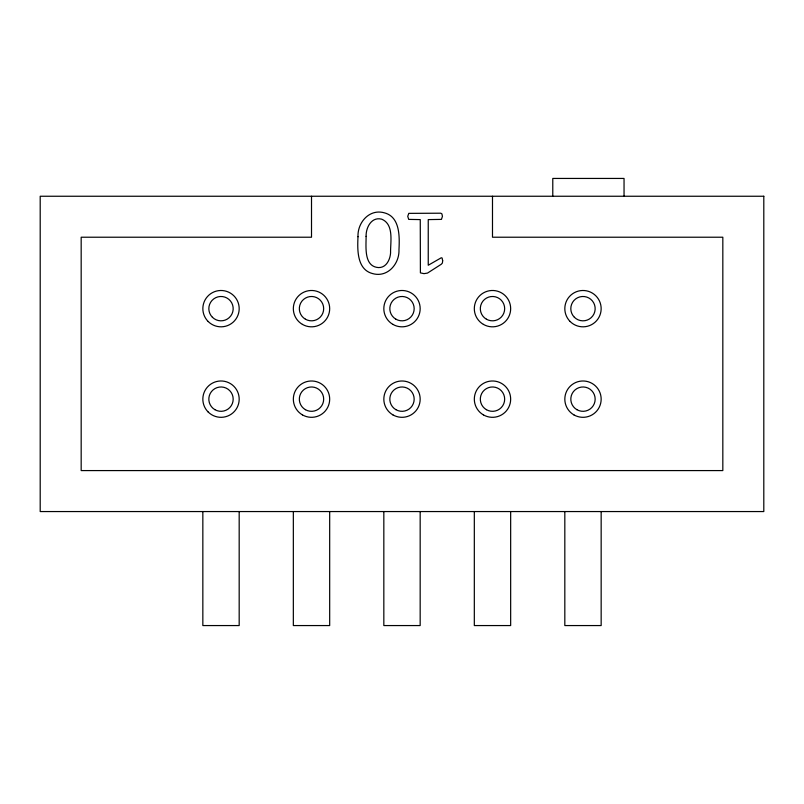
<?xml version="1.0" encoding="UTF-8"?>
<svg xmlns="http://www.w3.org/2000/svg" width="804" height="804" viewBox="0 0 804 804"><rect width="100%" height="100%" fill="white"/><g stroke="black" fill="none" stroke-linecap="round" stroke-linejoin="round"><path stroke-width="1.21" d="M624.045 196.246L624.045 178.438L552.78 178.438L552.78 196.246M601.161 511.555L601.161 625.562L564.82 625.562L564.82 511.555M510.661 511.555L510.661 625.562L474.32 625.562L474.32 511.555M492.49 196.246L492.49 237.22L722.826 237.22L722.826 470.581L81.174 470.581L81.174 237.22L311.51 237.22L311.51 196.246M420.17 511.555L420.17 625.562L383.83 625.562L383.83 511.555M329.68 511.555L329.68 625.562L293.339 625.562L293.339 511.555M239.18 511.555L239.18 625.562L202.839 625.562L202.839 511.555M366.101 236.366C366.162 246.848 363.649 266.436 378.372 267.571C386.221 267.943 390.101 259.712 390.573 252.999C390.302 242.235 394.332 224.477 381.739 219.19C371.448 216.447 365.82 227.653 366.101 236.366M358.001 236.738C357.368 249.712 356.835 269.621 372.664 273.601C387.639 277.872 399.558 263.812 398.975 249.652C399.618 236.688 400.131 216.819 384.332 212.819C369.388 208.568 357.368 222.567 358.001 236.738M442.672 260.747L442.391 263.019L441.326 264.225L427.497 273.089L423.979 273.641L420.402 272.878L420.261 219.603L408.713 219.391L407.739 216.356L408.784 213.361L440.773 213.201L441.909 213.894L442.441 216.356L441.436 219.391L428.241 219.603L428.241 265.25L441.255 257.782L442.11 257.983L442.672 260.747M763.8 196.246L40.2 196.246L40.2 511.555L763.8 511.555L763.8 196.246M392.915 414.884A18.17 18.17 0 0 0 420.17 399.146A18.17 18.17 0 0 0 392.915 383.418A18.17 18.17 0 0 0 392.915 414.884M392.915 324.394A18.17 18.17 0 0 0 420.17 308.656A18.17 18.17 0 0 0 392.915 292.917A18.17 18.17 0 0 0 392.915 324.394M395.91 319.198A12.171 12.171 0 0 0 414.171 308.656A12.171 12.171 0 0 0 395.91 298.113A12.171 12.171 0 0 0 395.91 319.198M395.91 409.688A12.171 12.171 0 0 0 414.171 399.146A12.171 12.171 0 0 0 395.91 388.603A12.171 12.171 0 0 0 395.91 409.688M302.425 414.884A18.17 18.17 0 0 0 329.68 399.146A18.17 18.17 0 0 0 302.425 383.418A18.17 18.17 0 0 0 302.425 414.884M302.425 324.394A18.17 18.17 0 0 0 329.68 308.656A18.17 18.17 0 0 0 302.425 292.917A18.17 18.17 0 0 0 302.425 324.394M305.419 319.198A12.171 12.171 0 0 0 323.68 308.656A12.171 12.171 0 0 0 305.419 298.113A12.171 12.171 0 0 0 305.419 319.198M305.419 409.688A12.171 12.171 0 0 0 323.68 399.146A12.171 12.171 0 0 0 305.419 388.603A12.171 12.171 0 0 0 305.419 409.688M208.166 412A18.17 18.17 0 0 0 238.567 403.849A18.17 18.17 0 0 0 216.306 381.598A18.17 18.17 0 0 0 208.166 412M208.166 321.499A18.17 18.17 0 0 0 238.567 313.359A18.17 18.17 0 0 0 216.306 291.108A18.17 18.17 0 0 0 208.166 321.499M212.407 317.268A12.171 12.171 0 0 0 232.768 311.801A12.171 12.171 0 0 0 217.864 296.897A12.171 12.171 0 0 0 212.407 317.268M214.919 409.688A12.171 12.171 0 0 0 233.18 399.146A12.171 12.171 0 0 0 214.919 388.603A12.171 12.171 0 0 0 214.919 409.688M483.405 414.884A18.17 18.17 0 0 0 510.661 399.146A18.17 18.17 0 0 0 483.405 383.418A18.17 18.17 0 0 0 483.405 414.884M483.405 324.394A18.17 18.17 0 0 0 510.661 308.656A18.17 18.17 0 0 0 483.405 292.917A18.17 18.17 0 0 0 483.405 324.394M486.41 319.198A12.171 12.171 0 0 0 504.671 308.656A12.171 12.171 0 0 0 486.41 298.113A12.171 12.171 0 0 0 486.41 319.198M486.41 409.688A12.171 12.171 0 0 0 504.671 399.146A12.171 12.171 0 0 0 486.41 388.603A12.171 12.171 0 0 0 486.41 409.688M573.905 414.884A18.17 18.17 0 0 0 601.161 399.146A18.17 18.17 0 0 0 573.905 383.418A18.17 18.17 0 0 0 573.905 414.884M570.136 321.499A18.17 18.17 0 0 0 600.538 313.359A18.17 18.17 0 0 0 578.287 291.108A18.17 18.17 0 0 0 570.136 321.499M574.378 317.268A12.171 12.171 0 0 0 594.749 311.801A12.171 12.171 0 0 0 579.835 296.897A12.171 12.171 0 0 0 574.378 317.268M576.9 409.688A12.171 12.171 0 0 0 595.161 399.146A12.171 12.171 0 0 0 576.9 388.603A12.171 12.171 0 0 0 576.9 409.688"/></g></svg>
